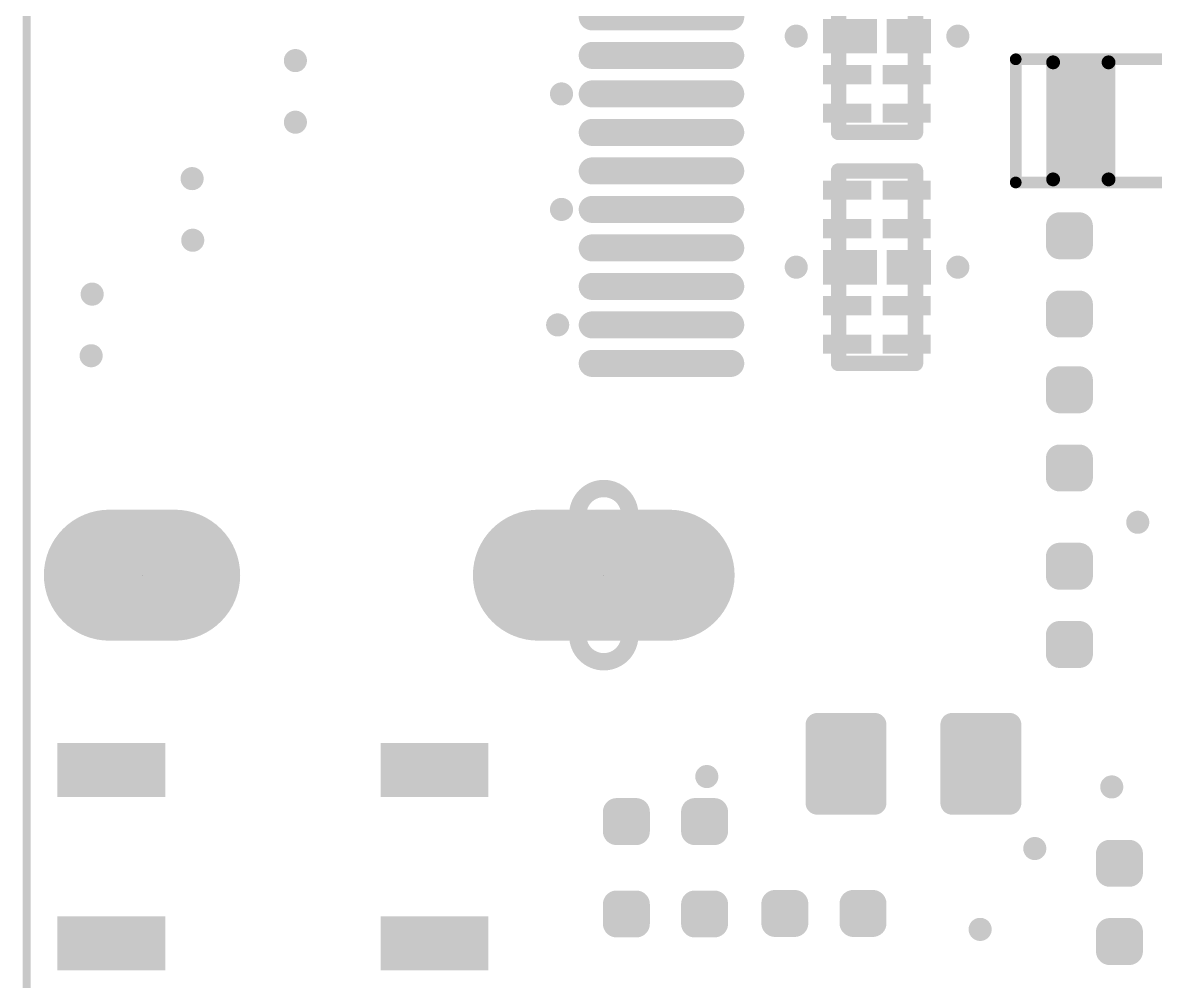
# Model space of a CAD drawing. Header units: millimetres. Extents: x 135.3 to 226.6, y 69.5 to 125.
# Drawn here: x 151.92 to 166.64, y 87.43 to 99.88 of the extents above; entities that cross this region are included whole.
import ezdxf

# ---------------------------------------------------------------- set-up
doc = ezdxf.new("R2010")
doc.units = ezdxf.units.MM
for name, color, linetype in [('Mechanical1', 6, 'Continuous'), ('Mechanical13', 56, 'Continuous'), ('PadHoleLayer', 156, 'Continuous'), ('TopSolder', 216, 'Continuous'), ('ViaHoleLayer', 16, 'Continuous')]:
    doc.layers.add(name, color=color, linetype=linetype)

# ---------------------------------------------------------------- blocks, each defined once
blk = doc.blocks.new('0402R_N_HIGHDENSITY_4')
at = {"layer": 'TopSolder', "const_width": 0.178}
for points in [[(-0.724, 0.127, 1), (-0.546, 0.127, 1)], [(-0.47, 0.127, 1), (-0.292, 0.127, 1)], [(0.292, 0.127, 1), (0.47, 0.127, 1)], [(0.546, 0.127, 1), (0.724, 0.127, 1)], [(-0.724, -0.127, 1), (-0.546, -0.127, 1)], [(-0.47, -0.127, 1), (-0.292, -0.127, 1)], [(0.292, -0.127, 1), (0.47, -0.127, 1)], [(0.546, -0.127, 1), (0.724, -0.127, 1)]]:
    blk.add_lwpolyline(points, format="xyb", close=True, dxfattribs=at)
at = {"layer": 'TopSolder'}
for points in [[(-0.635, -0.305), (-0.381, -0.305), (-0.635, 0.305), (-0.381, 0.305)], [(0.381, -0.305), (0.635, -0.305), (0.381, 0.305), (0.635, 0.305)], [(-0.813, -0.127), (-0.203, -0.127), (-0.813, 0.127), (-0.203, 0.127)], [(0.203, -0.127), (0.813, -0.127), (0.203, 0.127), (0.813, 0.127)]]:
    blk.add_solid(points, dxfattribs=at)
blk = doc.blocks.new('KEY4_3X4_36')
at = {"layer": 'TopSolder'}
for points in [[(0.9, 0.35), (-0.5, 0.35), (0.9, -0.35), (-0.5, -0.35)], [(5.1, 0.35), (3.7, 0.35), (5.1, -0.35), (3.7, -0.35)], [(0.9, -1.9), (-0.5, -1.9), (0.9, -2.6), (-0.5, -2.6)], [(5.1, -1.9), (3.7, -1.9), (5.1, -2.6), (3.7, -2.6)]]:
    blk.add_solid(points, dxfattribs=at)
blk = doc.blocks.new('0402R_N_HIGHDENSITY_85')
at = {"layer": 'TopSolder', "const_width": 0.1778}
for points in [[(-0.7239, 0.127, 1), (-0.5461, 0.127, 1)], [(-0.4699, 0.127, 1), (-0.2921, 0.127, 1)], [(0.2921, 0.127, 1), (0.4699, 0.127, 1)], [(0.5461, 0.127, 1), (0.7239, 0.127, 1)], [(-0.7239, -0.127, 1), (-0.5461, -0.127, 1)], [(-0.4699, -0.127, 1), (-0.2921, -0.127, 1)], [(0.2921, -0.127, 1), (0.4699, -0.127, 1)], [(0.5461, -0.127, 1), (0.7239, -0.127, 1)]]:
    blk.add_lwpolyline(points, format="xyb", close=True, dxfattribs=at)
at = {"layer": 'TopSolder'}
for points in [[(-0.635, -0.3048), (-0.381, -0.3048), (-0.635, 0.3048), (-0.381, 0.3048)], [(0.381, -0.3048), (0.635, -0.3048), (0.381, 0.3048), (0.635, 0.3048)], [(-0.8128, -0.127), (-0.2032, -0.127), (-0.8128, 0.127), (-0.2032, 0.127)], [(0.2032, -0.127), (0.8128, -0.127), (0.2032, 0.127), (0.8128, 0.127)]]:
    blk.add_solid(points, dxfattribs=at)
blk = doc.blocks.new('0402R_N_HIGHDENSITY_89')
at = {"layer": 'TopSolder', "const_width": 0.1778}
for points in [[(-0.7239, 0.127, 1), (-0.5461, 0.127, 1)], [(-0.4699, 0.127, 1), (-0.2921, 0.127, 1)], [(0.2921, 0.127, 1), (0.4699, 0.127, 1)], [(0.5461, 0.127, 1), (0.7239, 0.127, 1)], [(-0.7239, -0.127, 1), (-0.5461, -0.127, 1)], [(-0.4699, -0.127, 1), (-0.2921, -0.127, 1)], [(0.2921, -0.127, 1), (0.4699, -0.127, 1)], [(0.5461, -0.127, 1), (0.7239, -0.127, 1)]]:
    blk.add_lwpolyline(points, format="xyb", close=True, dxfattribs=at)
at = {"layer": 'TopSolder'}
for points in [[(-0.635, -0.3048), (-0.381, -0.3048), (-0.635, 0.3048), (-0.381, 0.3048)], [(0.381, -0.3048), (0.635, -0.3048), (0.381, 0.3048), (0.635, 0.3048)], [(-0.8128, -0.127), (-0.2032, -0.127), (-0.8128, 0.127), (-0.2032, 0.127)], [(0.2032, -0.127), (0.8128, -0.127), (0.2032, 0.127), (0.8128, 0.127)]]:
    blk.add_solid(points, dxfattribs=at)
blk = doc.blocks.new('0806L___SMALL_107')
at = {"layer": 'Mechanical13', "const_width": 0.152}
for points in [[(2.7, 0.8), (-0.7, 0.8)], [(-0.7, 0.8), (-0.7, -0.8)], [(2.7, 0.8), (2.7, -0.8)], [(2.7, -0.8), (-0.7, -0.8)]]:
    blk.add_lwpolyline(points, dxfattribs=at)
at = {"layer": 'Mechanical13', "const_width": 0.0762}
for points in [[(-0.738, 0.8, 1), (-0.662, 0.8, 1)], [(-0.738, 0.8, 1), (-0.662, 0.8, 1)], [(2.662, 0.8, 1), (2.738, 0.8, 1)], [(2.662, 0.8, 1), (2.738, 0.8, 1)], [(-0.738, -0.8, 1), (-0.662, -0.8, 1)], [(-0.738, -0.8, 1), (-0.662, -0.8, 1)], [(2.662, -0.8, 1), (2.738, -0.8, 1)], [(2.662, -0.8, 1), (2.738, -0.8, 1)]]:
    blk.add_lwpolyline(points, format="xyb", close=True, dxfattribs=at)
at = {"layer": 'TopSolder', "const_width": 0.09}
for points in [[(-0.253, 0.76, 1), (-0.163, 0.76, 1)], [(0.467, 0.76, 1), (0.557, 0.76, 1)], [(1.449, 0.76, 1), (1.539, 0.76, 1)], [(2.169, 0.76, 1), (2.259, 0.76, 1)], [(-0.253, -0.76, 1), (-0.163, -0.76, 1)], [(0.467, -0.76, 1), (0.557, -0.76, 1)], [(1.449, -0.76, 1), (1.539, -0.76, 1)], [(2.169, -0.76, 1), (2.259, -0.76, 1)]]:
    blk.add_lwpolyline(points, format="xyb", close=True, dxfattribs=at)
at = {"layer": 'TopSolder'}
for points in [[(-0.298, -0.76), (0.602, -0.76), (-0.298, 0.76), (0.602, 0.76)], [(-0.208, -0.85), (0.512, -0.85), (-0.208, 0.85), (0.512, 0.85)], [(1.404, -0.76), (2.304, -0.76), (1.404, 0.76), (2.304, 0.76)], [(1.494, -0.85), (2.214, -0.85), (1.494, 0.85), (2.214, 0.85)]]:
    blk.add_solid(points, dxfattribs=at)
blk = doc.blocks.new('0805_M1_113')
at = {"layer": 'TopSolder', "const_width": 0.15}
for points in [[(-0.044, 0.51, 1), (0.107, 0.51, 1)], [(0.706, 0.51, 1), (0.857, 0.51, 1)], [(1.709, 0.51, 1), (1.859, 0.51, 1)], [(2.459, 0.51, 1), (2.609, 0.51, 1)], [(-0.044, -0.51, 1), (0.107, -0.51, 1)], [(0.706, -0.51, 1), (0.857, -0.51, 1)], [(1.709, -0.51, 1), (1.859, -0.51, 1)], [(2.459, -0.51, 1), (2.609, -0.51, 1)]]:
    blk.add_lwpolyline(points, format="xyb", close=True, dxfattribs=at)
at = {"layer": 'TopSolder'}
for points in [[(0.031, -0.66), (0.781, -0.66), (0.031, 0.66), (0.781, 0.66)], [(1.784, -0.66), (2.534, -0.66), (1.784, 0.66), (2.534, 0.66)], [(-0.119, -0.51), (0.932, -0.51), (-0.119, 0.51), (0.932, 0.51)], [(1.634, -0.51), (2.684, -0.51), (1.634, 0.51), (2.684, 0.51)]]:
    blk.add_solid(points, dxfattribs=at)
blk = doc.blocks.new('0402R_N_HIGHDENSITY_145')
at = {"layer": 'TopSolder', "const_width": 0.1778}
for points in [[(-0.7239, 0.127, 1), (-0.5461, 0.127, 1)], [(-0.4699, 0.127, 1), (-0.2921, 0.127, 1)], [(0.2921, 0.127, 1), (0.4699, 0.127, 1)], [(0.5461, 0.127, 1), (0.7239, 0.127, 1)], [(-0.7239, -0.127, 1), (-0.5461, -0.127, 1)], [(-0.4699, -0.127, 1), (-0.2921, -0.127, 1)], [(0.2921, -0.127, 1), (0.4699, -0.127, 1)], [(0.5461, -0.127, 1), (0.7239, -0.127, 1)]]:
    blk.add_lwpolyline(points, format="xyb", close=True, dxfattribs=at)
at = {"layer": 'TopSolder'}
for points in [[(-0.635, -0.3048), (-0.381, -0.3048), (-0.635, 0.3048), (-0.381, 0.3048)], [(0.381, -0.3048), (0.635, -0.3048), (0.381, 0.3048), (0.635, 0.3048)], [(-0.8128, -0.127), (-0.2032, -0.127), (-0.8128, 0.127), (-0.2032, 0.127)], [(0.2032, -0.127), (0.8128, -0.127), (0.2032, 0.127), (0.8128, 0.127)]]:
    blk.add_solid(points, dxfattribs=at)
blk = doc.blocks.new('D3V3F4U10LP7_167')
at = {"layer": 'Mechanical13', "const_width": 0.2}
for points in [[(1.25, 0.5), (-1.25, 0.5)], [(-1.25, -0.5), (-1.25, 0.5)], [(1.25, -0.5), (1.25, 0.5)], [(1.25, -0.5), (-1.25, -0.5)]]:
    blk.add_lwpolyline(points, dxfattribs=at)
at = {"layer": 'Mechanical13', "const_width": 0.1}
for points in [[(-1.3, 0.5, 1), (-1.2, 0.5, 1)], [(-1.3, 0.5, 1), (-1.2, 0.5, 1)], [(1.2, 0.5, 1), (1.3, 0.5, 1)], [(1.2, 0.5, 1), (1.3, 0.5, 1)], [(-1.3, -0.5, 1), (-1.2, -0.5, 1)], [(-1.3, -0.5, 1), (-1.2, -0.5, 1)], [(1.2, -0.5, 1), (1.3, -0.5, 1)], [(1.2, -0.5, 1), (1.3, -0.5, 1)]]:
    blk.add_lwpolyline(points, format="xyb", close=True, dxfattribs=at)
at = {"layer": 'TopSolder'}
for points in [[(-0.875, 0.075), (-0.875, 0.699), (-1.125, 0.075), (-1.125, 0.699)], [(-0.375, 0.075), (-0.375, 0.699), (-0.625, 0.075), (-0.625, 0.699)], [(0.225, 0.125), (0.225, 0.7), (-0.225, 0.125), (-0.225, 0.7)], [(0.625, 0.075), (0.625, 0.699), (0.375, 0.075), (0.375, 0.699)], [(1.125, 0.075), (1.125, 0.699), (0.875, 0.075), (0.875, 0.699)], [(-0.875, -0.7), (-0.875, -0.076), (-1.125, -0.7), (-1.125, -0.076)], [(-0.375, -0.7), (-0.375, -0.076), (-0.625, -0.7), (-0.625, -0.076)], [(0.225, -0.701), (0.225, -0.001), (-0.225, -0.701), (-0.225, -0.001)], [(0.625, -0.7), (0.625, -0.076), (0.375, -0.7), (0.375, -0.076)], [(1.125, -0.7), (1.125, -0.076), (0.875, -0.7), (0.875, -0.076)]]:
    blk.add_solid(points, dxfattribs=at)
blk = doc.blocks.new('D3V3F4U10LP7_168')
at = {"layer": 'Mechanical13', "const_width": 0.2}
for points in [[(-1.25, -0.5), (-1.25, 0.5)], [(1.25, 0.5), (-1.25, 0.5)], [(1.25, -0.5), (1.25, 0.5)], [(1.25, -0.5), (-1.25, -0.5)]]:
    blk.add_lwpolyline(points, dxfattribs=at)
at = {"layer": 'Mechanical13', "const_width": 0.1}
for points in [[(-1.3, 0.5, 1), (-1.2, 0.5, 1)], [(-1.3, 0.5, 1), (-1.2, 0.5, 1)], [(1.2, 0.5, 1), (1.3, 0.5, 1)], [(1.2, 0.5, 1), (1.3, 0.5, 1)], [(-1.3, -0.5, 1), (-1.2, -0.5, 1)], [(-1.3, -0.5, 1), (-1.2, -0.5, 1)], [(1.2, -0.5, 1), (1.3, -0.5, 1)], [(1.2, -0.5, 1), (1.3, -0.5, 1)]]:
    blk.add_lwpolyline(points, format="xyb", close=True, dxfattribs=at)
at = {"layer": 'TopSolder'}
for points in [[(-0.875, 0.075), (-0.875, 0.699), (-1.125, 0.075), (-1.125, 0.699)], [(-0.375, 0.075), (-0.375, 0.699), (-0.625, 0.075), (-0.625, 0.699)], [(0.225, 0.125), (0.225, 0.7), (-0.225, 0.125), (-0.225, 0.7)], [(0.625, 0.075), (0.625, 0.699), (0.375, 0.075), (0.375, 0.699)], [(1.125, 0.075), (1.125, 0.699), (0.875, 0.075), (0.875, 0.699)], [(-0.875, -0.7), (-0.875, -0.076), (-1.125, -0.7), (-1.125, -0.076)], [(-0.375, -0.7), (-0.375, -0.076), (-0.625, -0.7), (-0.625, -0.076)], [(0.225, -0.701), (0.225, -0.001), (-0.225, -0.701), (-0.225, -0.001)], [(0.625, -0.7), (0.625, -0.076), (0.375, -0.7), (0.375, -0.076)], [(1.125, -0.7), (1.125, -0.076), (0.875, -0.7), (0.875, -0.076)]]:
    blk.add_solid(points, dxfattribs=at)
blk = doc.blocks.new('0402C_N_178')
at = {"layer": 'TopSolder', "const_width": 0.1778}
for points in [[(-0.7239, 0.127, 1), (-0.5461, 0.127, 1)], [(-0.4699, 0.127, 1), (-0.2921, 0.127, 1)], [(0.2921, 0.127, 1), (0.4699, 0.127, 1)], [(0.5461, 0.127, 1), (0.7239, 0.127, 1)], [(-0.7239, -0.127, 1), (-0.5461, -0.127, 1)], [(-0.4699, -0.127, 1), (-0.2921, -0.127, 1)], [(0.2921, -0.127, 1), (0.4699, -0.127, 1)], [(0.5461, -0.127, 1), (0.7239, -0.127, 1)]]:
    blk.add_lwpolyline(points, format="xyb", close=True, dxfattribs=at)
at = {"layer": 'TopSolder'}
for points in [[(-0.635, -0.3048), (-0.381, -0.3048), (-0.635, 0.3048), (-0.381, 0.3048)], [(0.381, -0.3048), (0.635, -0.3048), (0.381, 0.3048), (0.635, 0.3048)], [(-0.8128, -0.127), (-0.2032, -0.127), (-0.8128, 0.127), (-0.2032, 0.127)], [(0.2032, -0.127), (0.8128, -0.127), (0.2032, 0.127), (0.8128, 0.127)]]:
    blk.add_solid(points, dxfattribs=at)
blk = doc.blocks.new('0402C_N_HIGHDENSITY_179')
at = {"layer": 'TopSolder', "const_width": 0.1778}
for points in [[(-0.7239, 0.127, 1), (-0.5461, 0.127, 1)], [(-0.4699, 0.127, 1), (-0.2921, 0.127, 1)], [(0.2921, 0.127, 1), (0.4699, 0.127, 1)], [(0.5461, 0.127, 1), (0.7239, 0.127, 1)], [(-0.7239, -0.127, 1), (-0.5461, -0.127, 1)], [(-0.4699, -0.127, 1), (-0.2921, -0.127, 1)], [(0.2921, -0.127, 1), (0.4699, -0.127, 1)], [(0.5461, -0.127, 1), (0.7239, -0.127, 1)]]:
    blk.add_lwpolyline(points, format="xyb", close=True, dxfattribs=at)
at = {"layer": 'TopSolder'}
for points in [[(-0.635, -0.3048), (-0.381, -0.3048), (-0.635, 0.3048), (-0.381, 0.3048)], [(0.381, -0.3048), (0.635, -0.3048), (0.381, 0.3048), (0.635, 0.3048)], [(-0.8128, -0.127), (-0.2032, -0.127), (-0.8128, 0.127), (-0.2032, 0.127)], [(0.2032, -0.127), (0.8128, -0.127), (0.2032, 0.127), (0.8128, 0.127)]]:
    blk.add_solid(points, dxfattribs=at)
blk = doc.blocks.new('0402C_N_HIGHDENSITY_181')
at = {"layer": 'TopSolder', "const_width": 0.1778}
for points in [[(-0.7239, 0.127, 1), (-0.5461, 0.127, 1)], [(-0.4699, 0.127, 1), (-0.2921, 0.127, 1)], [(0.2921, 0.127, 1), (0.4699, 0.127, 1)], [(0.5461, 0.127, 1), (0.7239, 0.127, 1)], [(-0.7239, -0.127, 1), (-0.5461, -0.127, 1)], [(-0.4699, -0.127, 1), (-0.2921, -0.127, 1)], [(0.2921, -0.127, 1), (0.4699, -0.127, 1)], [(0.5461, -0.127, 1), (0.7239, -0.127, 1)]]:
    blk.add_lwpolyline(points, format="xyb", close=True, dxfattribs=at)
at = {"layer": 'TopSolder'}
for points in [[(-0.635, -0.3048), (-0.381, -0.3048), (-0.635, 0.3048), (-0.381, 0.3048)], [(0.381, -0.3048), (0.635, -0.3048), (0.381, 0.3048), (0.635, 0.3048)], [(-0.8128, -0.127), (-0.2032, -0.127), (-0.8128, 0.127), (-0.2032, 0.127)], [(0.2032, -0.127), (0.8128, -0.127), (0.2032, 0.127), (0.8128, 0.127)]]:
    blk.add_solid(points, dxfattribs=at)
blk = doc.blocks.new('CON_HDMI_A_SMD_HD_194')
at = {"layer": 'PadHoleLayer', "const_width": 0.225}
for points in [[(-7.537, 3.838), (-6.962, 3.838, -1), (-6.962, 3.163), (-7.537, 3.163, -1)], [(-8.037, -2.163), (-6.462, -2.163, -1), (-6.462, -2.838), (-8.037, -2.838, -1)]]:
    blk.add_lwpolyline(points, format="xyb", close=True, dxfattribs=at)
at = {"layer": 'PadHoleLayer'}
for points in [[(-7.25, 3.5), (-7.25, 3.5, -1), (-7.25, 3.5), (-7.25, 3.5, -1)], [(-7.25, -2.5), (-7.25, -2.5, -1), (-7.25, -2.5), (-7.25, -2.5, -1)]]:
    blk.add_lwpolyline(points, format="xyb", close=True, dxfattribs=at)
at = {"layer": 'TopSolder'}
for points, const_width in [([(-7.25, 3.075), (-7.25, 3.925)], 1.702), ([(-7.25, -3.35), (-7.25, -1.65)], 1.702), ([(-4.5, -4.15), (-4.5, -2.35)], 0.351), ([(-4, -4.15), (-4, -2.35)], 0.351), ([(-3.5, -4.15), (-3.5, -2.35)], 0.351), ([(-3, -4.15), (-3, -2.35)], 0.351), ([(-2.5, -4.15), (-2.5, -2.35)], 0.351), ([(-2, -4.15), (-2, -2.35)], 0.351), ([(-1.5, -4.15), (-1.5, -2.35)], 0.351), ([(-1, -4.15), (-1, -2.35)], 0.351), ([(-0.5, -4.15), (-0.5, -2.35)], 0.351), ([(0, -4.15), (0, -2.35)], 0.351)]:
    blk.add_lwpolyline(points, dxfattribs=dict(at, const_width=const_width))
for points, const_width in [([(-7.675, 3.925, 1), (-6.825, 3.925, 1)], 0.851), ([(-7.675, 3.075, 1), (-6.825, 3.075, 1)], 0.851), ([(-7.675, -1.65, 1), (-6.825, -1.65, 1)], 0.851), ([(-4.588, -2.35, 1), (-4.412, -2.35, 1)], 0.175), ([(-4.088, -2.35, 1), (-3.912, -2.35, 1)], 0.175), ([(-3.588, -2.35, 1), (-3.412, -2.35, 1)], 0.175), ([(-3.088, -2.35, 1), (-2.912, -2.35, 1)], 0.175), ([(-2.588, -2.35, 1), (-2.412, -2.35, 1)], 0.175), ([(-2.088, -2.35, 1), (-1.912, -2.35, 1)], 0.175), ([(-1.588, -2.35, 1), (-1.412, -2.35, 1)], 0.175), ([(-1.088, -2.35, 1), (-0.912, -2.35, 1)], 0.175), ([(-0.588, -2.35, 1), (-0.412, -2.35, 1)], 0.175), ([(-0.088, -2.35, 1), (0.088, -2.35, 1)], 0.175), ([(-7.675, -3.35, 1), (-6.825, -3.35, 1)], 0.851), ([(-4.588, -4.15, 1), (-4.412, -4.15, 1)], 0.175), ([(-4.088, -4.15, 1), (-3.912, -4.15, 1)], 0.175), ([(-3.588, -4.15, 1), (-3.412, -4.15, 1)], 0.175), ([(-3.088, -4.15, 1), (-2.912, -4.15, 1)], 0.175), ([(-2.588, -4.15, 1), (-2.412, -4.15, 1)], 0.175), ([(-2.088, -4.15, 1), (-1.912, -4.15, 1)], 0.175), ([(-1.588, -4.15, 1), (-1.412, -4.15, 1)], 0.175), ([(-1.088, -4.15, 1), (-0.912, -4.15, 1)], 0.175), ([(-0.588, -4.15, 1), (-0.412, -4.15, 1)], 0.175), ([(-0.088, -4.15, 1), (0.088, -4.15, 1)], 0.175)]:
    blk.add_lwpolyline(points, format="xyb", close=True, dxfattribs=dict(at, const_width=const_width))

msp = doc.modelspace()

# ---------------------------------------------------------------- linework, layer by layer
at = {"layer": 'Mechanical1', "const_width": 0.102}
msp.add_lwpolyline([(151.976, 83.484), (151.976, 116.515)], dxfattribs=at)
at = {"layer": 'ViaHoleLayer', "const_width": 0.15}
for points in [[(161.902, 99.706, 1), (162.052, 99.706, 1)], [(164.002, 99.706, 1), (164.152, 99.706, 1)], [(155.394, 99.389, 1), (155.544, 99.389, 1)], [(158.852, 98.956, 1), (159.002, 98.956, 1)], [(155.394, 98.589, 1), (155.544, 98.589, 1)], [(154.052, 97.856, 1), (154.202, 97.856, 1)], [(158.852, 97.456, 1), (159.002, 97.456, 1)], [(154.06, 97.056, 1), (154.21, 97.056, 1)], [(161.902, 96.706, 1), (162.052, 96.706, 1)], [(164.002, 96.706, 1), (164.152, 96.706, 1)], [(152.753, 96.356, 1), (152.903, 96.356, 1)], [(158.802, 95.956, 1), (158.952, 95.956, 1)], [(152.74, 95.556, 1), (152.89, 95.556, 1)], [(166.34, 93.393, 1), (166.49, 93.393, 1)], [(160.74, 90.091, 1), (160.89, 90.091, 1)], [(166.002, 89.956, 1), (166.152, 89.956, 1)], [(165.002, 89.156, 1), (165.152, 89.156, 1)], [(164.292, 88.106, 1), (164.442, 88.106, 1)]]:
    msp.add_lwpolyline(points, format="xyb", close=True, dxfattribs=at)

# ---------------------------------------------------------------- block references
for name, p, rotation in [('CON_HDMI_A_SMD_HD_194', (156.976, 99.956), 90), ('D3V3F4U10LP7_167', (163.027, 99.706), 270), ('0806L___SMALL_107', (167.529, 98.606), 180), ('D3V3F4U10LP7_168', (163.027, 96.706), 270), ('0402C_N_HIGHDENSITY_179', (165.527, 96.606), 90), ('0402C_N_178', (165.527, 94.606), 270), ('0402R_N_HIGHDENSITY_4', (165.527, 92.314), 270), ('0805_M1_113', (164.783, 90.256), 180), ('KEY4_3X4_36', (152.877, 90.176), 360), ('0402R_N_HIGHDENSITY_89', (160.278, 89.506), 180), ('0402R_N_HIGHDENSITY_145', (166.177, 88.456), 270), ('0402C_N_HIGHDENSITY_181', (160.278, 88.306), 360), ('0402R_N_HIGHDENSITY_85', (162.337, 88.313), 360)]:
    msp.add_blockref(name, p, dxfattribs=dict(rotation=rotation))

doc.saveas('drawing.dxf')
